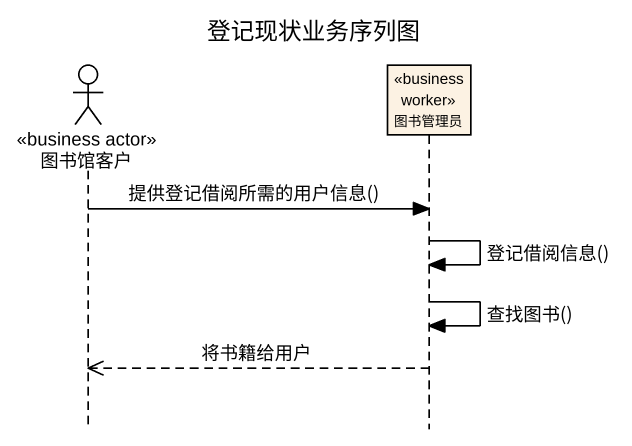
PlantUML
@startuml
title 登记现状业务序列图
hide footbox
actor 图书馆客户 <<business actor>>
participant 图书管理员 <<business worker>>

图书馆客户 -> 图书管理员 : 提供登记借阅所需的用户信息()
图书管理员 -> 图书管理员 : 登记借阅信息()
图书管理员 -> 图书管理员 : 查找图书()
图书管理员 -->> 图书馆客户 : 将书籍给用户
@enduml
